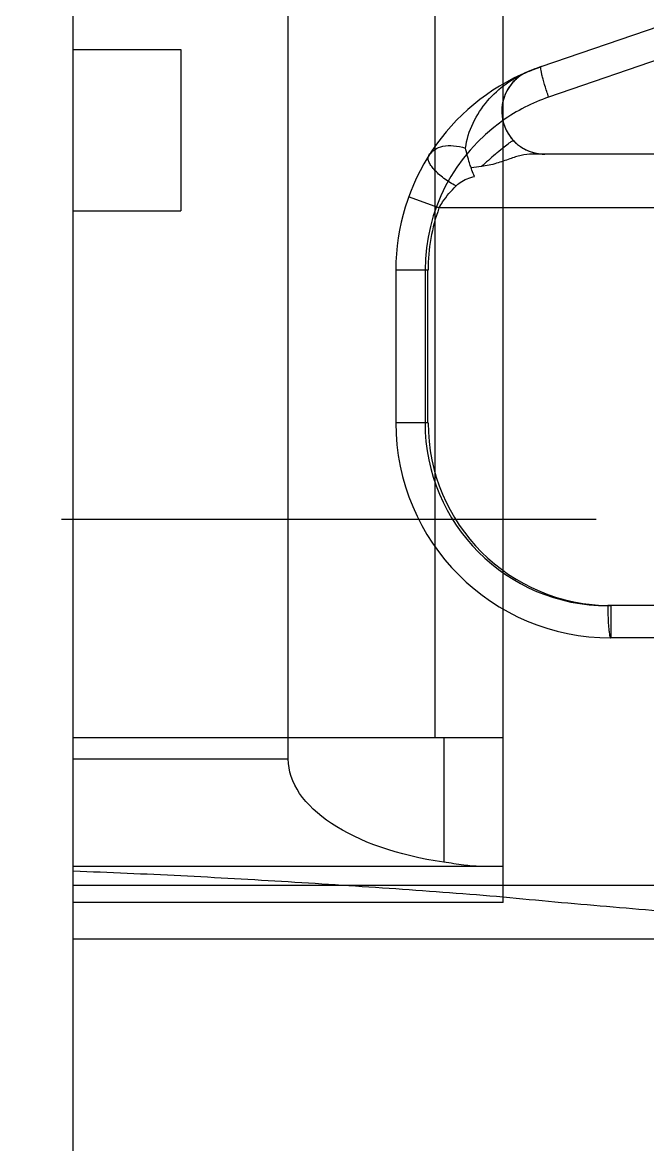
# Model space of a CAD drawing. Header units: millimetres. Extents: x 23075 to 24509, y -21593 to -20579.
# Drawn here: x 23380.85 to 23386.69, y -20872.73 to -20862.24 of the extents above; entities that cross this region are included whole.
import ezdxf

# ---------------------------------------------------------------- set-up
doc = ezdxf.new("R2010")
doc.units = ezdxf.units.MM
doc.header["$LTSCALE"] = 8
doc.linetypes.add('CENTER', pattern=[2, 1.25, -0.25, 0.25, -0.25])
doc.layers.add('Cav-cor', color=30, linetype='Continuous')

# ---------------------------------------------------------------- blocks, each defined once
blk = doc.blocks.new('20160901.135302')
at = {"layer": 'Cav-cor', "color": 241}
for p, q in [((-11.509, 32.711), (-11.509, 54.496)), ((-7.489, 38.108), (-7.489, 48.899)), ((-9.499, 39.452), (-9.499, 47.492)), ((-8.128, 47.291), (-8.128, 39.653)), ((-7.135, 45.924), (-5.004, 46.654)), ((-7.135, 45.924), (-5.004, 46.654)), ((-5.328, 46.234), (-7.065, 45.639)), ((-11.509, 46.085), (-10.504, 46.085)), ((-10.504, 46.085), (-10.504, 44.577)), ((-7.101, 45.106), (-7.217, 45.106)), ((-5.982, 45.106), (-7.101, 45.106)), ((-1.461, 45.106), (-7.101, 45.106)), ((-8.091, 44.603), (-8.375, 44.706)), ((-2.228, 44.603), (-8.091, 44.603)), ((-11.509, 44.577), (-10.504, 44.577)), ((-8.494, 44.022), (-8.494, 42.593)), ((-8.193, 44.022), (-8.494, 44.022)), ((-8.22, 44.022), (-8.22, 42.593)), ((-8.193, 42.593), (-8.193, 44.022)), ((-8.193, 42.593), (-8.494, 42.593)), ((-2.317, 40.885), (-6.512, 40.885)), ((-6.484, 40.885), (-6.484, 40.583)), ((-2.355, 40.583), (-6.484, 40.583)), ((-11.509, 39.653), (-7.489, 39.653)), ((-8.045, 39.653), (-8.045, 38.486)), ((-11.509, 39.452), (-9.499, 39.452)), ((-7.491, 38.447), (-11.509, 38.447)), ((-11.509, 38.272), (-3.579, 38.272)), ((-7.489, 38.108), (-11.509, 38.108)), ((-11.509, 37.769), (-3.631, 37.769))]:
    blk.add_line(p, q, dxfattribs=at)
for centre, radius, start, end in [((-6.484, 44.022), 2.01, 112.5391, 180), ((-7.101, 45.508), 0.402, 112.5391, 270), ((-6.484, 44.022), 2.01, 108.9, 112.5391), ((-6.508, 44.014), 1.717, 108.9419, 125.1034), ((-6.512, 44.022), 1.708, 125.1486, 180.0012), ((-3.979, 40.961), 5.479, 130.8524, 132.6743), ((-6.484, 44.022), 1.708, 160.1307, 180), ((-6.484, 42.593), 2.01, 180, 270), ((-6.512, 42.593), 1.709, 180.0003, 269.9997), ((-6.484, 42.593), 1.708, 180, 270)]:
    blk.add_arc(centre, radius, start, end, dxfattribs=at)
at = {"layer": 'Cav-cor', "color": 241, "extrusion": (0, 0, -1)}
blk.add_ellipse((-7.489, 39.452), major_axis=(-2.01, 0), ratio=0.5, start_param=4.992428, end_param=6.283185, dxfattribs=at)
at = {"layer": 'Cav-cor', "color": 241}
for points, knots in [([(-7.842, 45.162), (-7.821, 45.323), (-7.67, 45.628), (-7.4, 45.819), (-7.255, 45.879)], [0, 0, 0, 0, 0.507373, 1, 1, 1, 1]), ([(-7.065, 45.639), (-7.077, 45.674), (-7.094, 45.726), (-7.113, 45.793), (-7.125, 45.835), (-7.133, 45.87), (-7.137, 45.897), (-7.139, 45.913), (-7.138, 45.923), (-7.135, 45.924)], [0, 0, 0, 0, 0.380551, 0.551706, 0.701415, 0.824387, 0.916474, 0.974611, 1, 1, 1, 1]), ([(-7.563, 45.106), (-7.541, 45.125), (-7.501, 45.158), (-7.454, 45.195), (-7.425, 45.217), (-7.41, 45.226), (-7.4, 45.231), (-7.394, 45.232), (-7.393, 45.231)], [0, 0, 0, 0, 0.412403, 0.726021, 0.839915, 0.923284, 0.975746, 1, 1, 1, 1]), ([(-8.186, 45.092), (-8.172, 45.114), (-8.133, 45.154), (-8.05, 45.185), (-7.949, 45.188), (-7.879, 45.173), (-7.842, 45.162)], [0, 0, 0, 0, 0.206998, 0.431307, 0.693998, 1, 1, 1, 1]), ([(-7.789, 44.978), (-7.795, 44.993), (-7.808, 45.031), (-7.826, 45.093), (-7.837, 45.139), (-7.842, 45.162)], [0, 0, 0, 0, 0.251093, 0.631539, 1, 1, 1, 1]), ([(-7.931, 44.808), (-7.97, 44.829), (-8.026, 44.864), (-8.093, 44.918), (-8.134, 44.958), (-8.165, 44.997), (-8.186, 45.033), (-8.195, 45.065), (-8.191, 45.085), (-8.186, 45.092)], [0, 0, 0, 0, 0.331219, 0.489541, 0.633867, 0.758647, 0.860243, 0.938462, 1, 1, 1, 1]), ([(-7.217, 45.106), (-7.252, 45.106), (-7.325, 45.098), (-7.434, 45.059), (-7.556, 45.016), (-7.645, 44.996), (-7.693, 44.99)], [0, 0, 0, 0, 0.213677, 0.44158, 0.706653, 1, 1, 1, 1]), ([(-7.757, 44.896), (-7.765, 44.916), (-7.777, 44.943), (-7.787, 44.971), (-7.789, 44.978)], [0, 0, 0, 0, 0.739749, 1, 1, 1, 1]), ([(-8.091, 44.603), (-8.08, 44.622), (-8.034, 44.696), (-7.977, 44.762), (-7.931, 44.808)], [0, 0, 0, 0, 0.254344, 1, 1, 1, 1]), ([(-7.931, 44.808), (-7.919, 44.82), (-7.869, 44.862), (-7.805, 44.887), (-7.757, 44.896)], [0, 0, 0, 0, 0.247623, 1, 1, 1, 1]), ([(-6.512, 40.885), (-6.512, 40.846), (-6.511, 40.79), (-6.508, 40.719), (-6.504, 40.674), (-6.5, 40.637), (-6.496, 40.609), (-6.492, 40.593), (-6.487, 40.583), (-6.484, 40.583)], [0, 0, 0, 0, 0.378038, 0.549072, 0.699102, 0.822624, 0.915319, 0.97401, 1, 1, 1, 1]), ([(-11.509, 38.405), (-11.174, 38.392), (-10.504, 38.363), (-9.499, 38.306), (-8.494, 38.24), (-7.824, 38.191), (-7.489, 38.162)], [0, 0, 0, 0, 0.249725, 0.499668, 0.749768, 1, 1, 1, 1]), ([(-7.704, 38.447), (-7.756, 38.447), (-7.87, 38.459), (-7.983, 38.477), (-8.045, 38.486)], [0, 0, 0, 0, 0.454465, 1, 1, 1, 1]), ([(-7.489, 38.442), (-7.489, 38.443), (-7.489, 38.445), (-7.49, 38.447), (-7.491, 38.447)], [0, 0, 0, 0, 0.37475, 1, 1, 1, 1]), ([(-7.489, 38.162), (-7.167, 38.13), (-6.523, 38.072), (-5.556, 37.995), (-4.588, 37.927), (-3.943, 37.89), (-3.621, 37.872)], [0, 0, 0, 0, 0.250184, 0.500262, 0.75021, 1, 1, 1, 1])]:
    blk.add_open_spline(points, degree=3, knots=knots, dxfattribs=at)
for points, weights in [([(-7.255, 45.879), (-7.778, 45.662), (-7.668, 45.106), (-7.101, 45.106)], [1, 0.4636168166, 0.4636168166, 1]), ([(-7.255, 45.879), (-7.215, 45.895), (-7.176, 45.91), (-7.135, 45.924)], [1, 0.9996638507, 0.9996638507, 1])]:
    blk.add_rational_spline(points, weights, degree=3, dxfattribs=at)
blk.add_open_spline([(-7.693, 44.99), (-7.725, 44.985), (-7.757, 44.981), (-7.789, 44.978)], degree=3, dxfattribs=at)

msp = doc.modelspace()

# ---------------------------------------------------------------- linework, layer by layer
at = {"linetype": 'CENTER', "ltscale": 0.5}
msp.add_line((23490.215, -20866.885), (23124.215, -20866.885), dxfattribs=at)

# ---------------------------------------------------------------- block references
at = {"layer": 'Cav-cor'}
msp.add_blockref('20160901.135302', (23392.835, -20908.574), dxfattribs=at)

doc.saveas('drawing.dxf')
